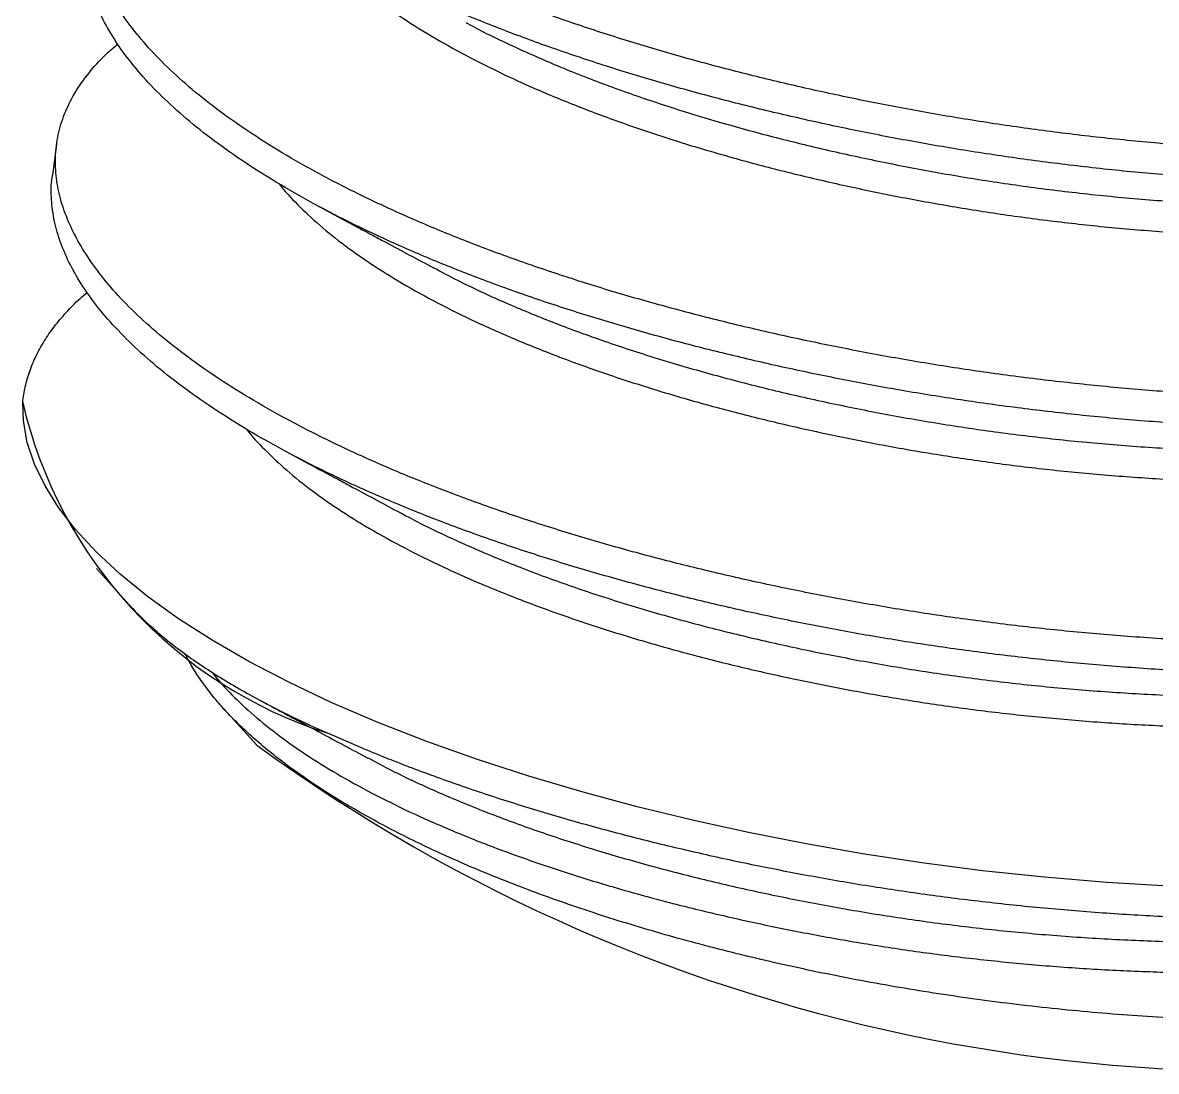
# Model space of a CAD drawing. Header units: inches. Extents: x 0.11 to 4.62, y 0.11 to 3.55.
# Drawn here: x 4.3494 to 4.4016, y 2.9469 to 2.9951 of the extents above; entities that cross this region are included whole.
import ezdxf

# ---------------------------------------------------------------- set-up
doc = ezdxf.new("R2010")
doc.units = ezdxf.units.IN
doc.header["$LTSCALE"] = 0.43009
doc.header["$MEASUREMENT"] = 0
doc.linetypes.add('SLD-Solid', pattern=[0])

msp = doc.modelspace()

# ---------------------------------------------------------------- linework, layer by layer
at = {"color": 7, "linetype": 'SLD-Solid', "lineweight": 25}
for p, q in [((4.3509911611, 2.9895273646), (4.3508024414, 2.9881188296)), ((4.3528215686, 2.9700310803), (4.3543472258, 2.9683538183)), ((4.3586950406, 2.9635739602), (4.3602101884, 2.9619082518))]:
    msp.add_line(p, q, dxfattribs=at)
at = {"color": 7, "linetype": 'SLD-Solid', "lineweight": 25, "flags": 128}
msp.add_lwpolyline([(4.4469938627, 2.9759371716), (4.4472400875, 2.9753626135), (4.4476025029, 2.974168587), (4.4478128518, 2.9729705082), (4.4478648903, 2.9717526184), (4.4477488239, 2.9705431616), (4.4474617504, 2.9693487331), (4.4470025185, 2.9681759291), (4.4463717931, 2.9670312299), (4.4455878161, 2.9659403739), (4.4446448905, 2.9648882487), (4.4435486954, 2.9638800312), (4.4423064105, 2.9629203965), (4.4409002674, 2.9619974685), (4.4393617843, 2.9611328229), (4.4377022667, 2.960329412), (4.4359338296, 2.9595894563), (4.4340691554, 2.9589144433), (4.4321496826, 2.9583127559), (4.4301086133, 2.9577568535), (4.4279436902, 2.9572481174), (4.4256613162, 2.9567907869), (4.423087444, 2.9563611978), (4.4203987092, 2.955999761), (4.4176573967, 2.9557145034), (4.4147191865, 2.9554944516), (4.4117075211, 2.9553545018), (4.4086407204, 2.9552958861), (4.4055378217, 2.9553188341), (4.4024181868, 2.9554225708), (4.3993011037, 2.9556053454), (4.3964278353, 2.9558432883), (4.3935873895, 2.9561441998), (4.3907933464, 2.956504755), (4.3880582647, 2.9569211626), (4.3853933293, 2.9573892757), (4.3828114821, 2.9579007301), (4.3802440059, 2.9584662633), (4.3777042514, 2.9590850982), (4.3752059245, 2.959755884), (4.3727190526, 2.9604902407), (4.3703040095, 2.9612737924), (4.3679749662, 2.9621032851), (4.3657454777, 2.9629749058), (4.3636282281, 2.9638843383), (4.3616692436, 2.9648097419), (4.3598394275, 2.9657622085), (4.3581471252, 2.9667366648), (4.3565991721, 2.9677278838), (4.3551767959, 2.9687488793), (4.3539132897, 2.9697762134), (4.352810694, 2.9708044541), (4.3518693419, 2.9718283771), (4.3510879449, 2.9728430425), (4.3504658421, 2.9738367664), (4.349982759, 2.974835964), (4.3496464101, 2.9758358901), (4.3494634272, 2.9768315397), (4.3494327156, 2.9776766695), (4.3494327156, 2.9776766695)], dxfattribs=at)
at = {"color": 7, "linetype": 'SLD-Solid', "lineweight": 25}
for centre, radius, start, end in [((4.3698485971, 2.9824301133), 0.020961952384957, 193.1067071435, 252.2787481758), ((4.4062744244, 3.0252020305), 0.0782816470484642, 233.9534498927, 283.8244904342)]:
    msp.add_arc(centre, radius, start, end, dxfattribs=at)
for points, knots in [([(4.451568087997664, 3.009640480581707), (4.451637720039307, 3.009483590059065), (4.451884820811369, 3.008926838190826), (4.452153108316472, 3.007970303191238), (4.452372329199513, 3.006764638799183), (4.452421969077584, 3.005553896402317), (4.452306469334103, 3.0043444012627), (4.452019236788356, 3.003149962437309), (4.451560044398278, 3.001977153925663), (4.450933064049645, 3.000839273767727), (4.450144348294537, 2.999741820863061), (4.44920142292228, 2.998689695842308), (4.448105223750282, 2.997681473753877), (4.44685547001733, 2.996716068001513), (4.445457739162403, 2.995798658930749), (4.44391920344018, 2.994933984540005), (4.442259600318883, 2.994130522177743), (4.440491046329935, 2.993390547099152), (4.438634928398066, 2.992718515101587), (4.436689517515497, 2.99210977625521), (4.43464570057739, 2.991553027875673), (4.43248062749462, 2.991044285173944), (4.43014079360927, 2.990575433739856), (4.427625270104302, 2.990155585285438), (4.424952080178929, 2.989796239348046), (4.422158581909084, 2.989505551663701), (4.419257248927223, 2.98928826138825), (4.416245591258137, 2.989148312417689), (4.413178797592204, 2.989089696631607), (4.410075894537663, 2.989112644511386), (4.406956240809806, 2.989216381202934), (4.403913243176958, 2.989394810797895), (4.400964576974939, 2.989639002000583), (4.398123996437517, 2.989939911171302), (4.395329787214937, 2.990300543581517), (4.39259439707487, 2.990716789171161), (4.389930337245691, 2.991185523963338), (4.387321781840345, 2.991702752295179), (4.384754098522682, 2.992268201277397), (4.382214200554291, 2.992887107842102), (4.379700439979143, 2.993562028267416), (4.37722810105497, 2.994292096803954), (4.374813019510924, 2.995075660972758), (4.372483958852349, 2.995905160505372), (4.370254469179654, 2.99677678183471), (4.368149818912436, 2.997680802871565), (4.366178972650499, 2.998611810077802), (4.364349153037031, 2.99956427786517), (4.362656837525766, 3.000538741593028), (4.361099578081739, 3.001535917710701), (4.359685709460881, 3.002550807806129), (4.358422146617875, 3.003578174511965), (4.357319487464815, 3.004606516450171), (4.356378041479005, 3.005630373519206), (4.355597772451084, 3.006644188756952), (4.354968619936312, 3.007650026204725), (4.354485472629554, 3.008649121245838), (4.354149114801558, 3.009649158610108), (4.35396499132391, 3.010650950368622), (4.353941957255404, 3.011649093836116), (4.354087283907744, 3.012637812604858), (4.354404383522205, 3.013605467313099), (4.354890838777012, 3.014547392440709), (4.355553157203897, 3.015450013406465), (4.356199899233098, 3.016162995247669), (4.356680193743461, 3.016557827003651), (4.356830232549239, 3.016681168170108)], [0, 0, 0, 0, 0.0059935921516934, 0.0212692492301415, 0.0367115571430655, 0.052582417294791, 0.0685773045486699, 0.0846696503057615, 0.1008318756728708, 0.1170356658513634, 0.1329628201940662, 0.1488749539651333, 0.1647448465828463, 0.1805457108503223, 0.1965358993868135, 0.2124009671298175, 0.228115662455492, 0.2436562185519687, 0.2590005342686019, 0.2739127381882683, 0.2889775605635637, 0.3042324293177271, 0.3196564804851005, 0.3363895497306077, 0.3532623901579759, 0.3699500174808059, 0.3873738037996869, 0.4048421852128145, 0.4223191138823409, 0.4397684358019999, 0.457154339315456, 0.4744417930510105, 0.4903636627541433, 0.5061458136508038, 0.5217638182225995, 0.5371948415976089, 0.5524189416941236, 0.5673984906671088, 0.5825763179335623, 0.5979322515780169, 0.6134445031872169, 0.6293752773595505, 0.6454180761228148, 0.6615458365357471, 0.6777306079571621, 0.6939438360936219, 0.7098674024776834, 0.7257632432717729, 0.7416043054685344, 0.7573640956708888, 0.7733003115753379, 0.7890996930421523, 0.8047376423877247, 0.8201911339570201, 0.8354388779778738, 0.8503945483621512, 0.8655503103669981, 0.8808866113955072, 0.8963818440966583, 0.9122981428934096, 0.9283294903716743, 0.9444489421511851, 0.9606286350287122, 0.9768400687454651, 0.9927650881857784, 1, 1, 1, 1]), ([(4.452110904535477, 3.003223694796228), (4.452086049406613, 3.003011417597961), (4.452014063581509, 3.002396616952489), (4.451710519694488, 3.001402378125564), (4.451212488231064, 3.000243899080792), (4.45053731799866, 2.999115975964057), (4.449703800168115, 2.998029957974859), (4.448761160082718, 2.997037337905468), (4.447742198143288, 2.996135456122453), (4.446600957438186, 2.99526425268362), (4.4452689359678, 2.994389974213773), (4.443730398472737, 2.993525306291664), (4.442070789333279, 2.992721845810188), (4.440302231185219, 2.991981873916393), (4.438446108896037, 2.991309844690867), (4.436500693694552, 2.990701108370361), (4.434456870744902, 2.990144362019343), (4.43229179580711, 2.98963562211871), (4.429995275135109, 2.989175453782399), (4.427573070703084, 2.988769051416467), (4.425032843620241, 2.988421287493807), (4.422400115476119, 2.988137717596979), (4.419687394196084, 2.987920893622021), (4.416924816427626, 2.987773586117465), (4.414127821295885, 2.987695520325577), (4.411311763931628, 2.987685686470825), (4.408474412704177, 2.9877433429338), (4.40561335148419, 2.987868277841797), (4.402743135232122, 2.988060251405834), (4.399878572038225, 2.988318330175666), (4.397051153353162, 2.988638376429775), (4.394274165676078, 2.989016996988435), (4.391573790270159, 2.989447726702294), (4.388939648239848, 2.989930218107079), (4.386355650762368, 2.990459104689096), (4.383794937926827, 2.991040878783165), (4.381250562572339, 2.991679503714749), (4.378737548656809, 2.992374489408995), (4.376271646962376, 2.99312464679173), (4.373882106621239, 2.993923031586648), (4.371582928474437, 2.994766209196337), (4.369400493715219, 2.995644936937348), (4.367344682388572, 2.996554029713062), (4.365423734482804, 2.9974881253248), (4.363634620202189, 2.998447777386991), (4.361975330732334, 2.999433745590096), (4.360455261744976, 3.000441126898632), (4.359082463683376, 3.001464747090769), (4.357869345513454, 3.00249297599258), (4.356817429115239, 3.003520538511302), (4.355931366965988, 3.004536297610268), (4.355201592279295, 3.005543869690972), (4.354618784959832, 3.006542654916796), (4.354180111431695, 3.007542482446932), (4.353884154146192, 3.008548375562935), (4.353761769502797, 3.009551831190133), (4.35374684896484, 3.010258398758876), (4.353822924146085, 3.01061966111824), (4.353830555355895, 3.010655899860176)], [0, 0, 0, 0, 0.0098819889541731, 0.028620375797043, 0.0474301407929247, 0.0662786222181583, 0.0851327510551286, 0.103614654812655, 0.119550826040941, 0.1354242001579926, 0.1541426031956653, 0.1727145361808481, 0.1911104391754297, 0.2093024903995184, 0.2272648179349128, 0.2447213180200211, 0.2623564868740668, 0.280214126438125, 0.2982698128880722, 0.3168300330957792, 0.3355389057838268, 0.354365483518878, 0.3732776012963514, 0.3922421946631428, 0.4108867794406235, 0.429517505068642, 0.4481024686265463, 0.466610237123763, 0.4853434267091198, 0.5039336239177387, 0.5223510855504027, 0.5405677796776219, 0.5585576022313472, 0.5760179534146338, 0.593625740090407, 0.6114587134566442, 0.6294926725301426, 0.6480339999483101, 0.6667274256276614, 0.6855421602045022, 0.7044461622333352, 0.7234064531278512, 0.7420505686050474, 0.7606845525523191, 0.7792764684562771, 0.7977948121574155, 0.8165423805752091, 0.835150453316961, 0.853589107288762, 0.8718301032432166, 0.8898471072199403, 0.9073179396169828, 0.9248980433081803, 0.9427060226785332, 0.9607179015719686, 0.9792399539104556, 0.997917530201174, 1, 1, 1, 1]), ([(4.450013607747921, 2.99847543809389), (4.450099068074177, 2.998283823727243), (4.450362878255109, 2.997692323285477), (4.450644062070451, 2.996701146730304), (4.450862227450282, 2.995495511961868), (4.450912159217033, 2.99428476137289), (4.450796579859269, 2.993075268467717), (4.450509368846556, 2.991880829037983), (4.45005017064677, 2.990708020689391), (4.449423191855407, 2.98957014048775), (4.448634475689653, 2.988472687594609), (4.447691550426637, 2.987420562570791), (4.446595351225482, 2.986412340483178), (4.445345597500324, 2.985446934730595), (4.443947866643291, 2.98452952565989), (4.442409330921629, 2.983664851269131), (4.440749727800184, 2.982861388906872), (4.438981173811276, 2.98212141382828), (4.437125055879395, 2.981449381830716), (4.435179644996828, 2.980840642984338), (4.433135828058721, 2.9802838946048), (4.43097075497595, 2.979775151903072), (4.428630921090601, 2.979306300468985), (4.426115397585633, 2.978886452014567), (4.423442207660261, 2.978527106077175), (4.420648709390416, 2.978236418392829), (4.417747376408554, 2.978019128117378), (4.414735718739468, 2.977879179146817), (4.411668925073536, 2.977820563360736), (4.408566022018994, 2.977843511240514), (4.405446368291138, 2.977947247932063), (4.402403370658289, 2.978125677527024), (4.39945470445627, 2.978369868729711), (4.396614123918847, 2.97867077790043), (4.393819914696269, 2.979031410310645), (4.391084524556201, 2.97944765590029), (4.388420464727023, 2.979916390692466), (4.385811909321677, 2.980433619024308), (4.383244226004013, 2.980999068006525), (4.380704328035622, 2.981617974571231), (4.378190567460474, 2.982292894996545), (4.375718228536302, 2.983022963533083), (4.373303146992256, 2.983806527701887), (4.37097408633368, 2.9846360272345), (4.368744596660986, 2.985507648563838), (4.366639946393767, 2.986411669600693), (4.364669100131831, 2.98734267680693), (4.362839280518362, 2.988295144594298), (4.361146965007098, 2.989269608322156), (4.359589705563071, 2.990266784439829), (4.358175836942213, 2.991281674535257), (4.356912274099207, 2.992309041241093), (4.355809614946147, 2.993337383179299), (4.354868168960336, 2.994361240248335), (4.354087899932415, 2.995375055486081), (4.353458747417644, 2.996380892933854), (4.352975600110885, 2.997379987974966), (4.35263924228289, 2.998380025339236), (4.352455118805242, 2.99938181709775), (4.352432084736734, 3.000379960565244), (4.352577411389077, 3.001368679333987), (4.352894511003536, 3.002336334042227), (4.353380966258344, 3.003278259169837), (4.354043284685228, 3.004180880135594), (4.354690026714429, 3.004893861976797), (4.355170321224792, 3.00528869373278), (4.355320360030571, 3.005412034899237)], [0, 0, 0, 0, 0.0073099794980413, 0.0225654066448446, 0.0379872639262893, 0.0538371059041736, 0.069810810732043, 0.0858818449964114, 0.1020226663274963, 0.1182049974246536, 0.1341110590417215, 0.1500021199792693, 0.1658509957044705, 0.1816309344953914, 0.197599946828501, 0.2134440040686944, 0.2291378880334812, 0.2446578633859716, 0.2599818582446221, 0.2748743135626789, 0.2899191852199576, 0.3051538515729699, 0.320557476286725, 0.3372683855134975, 0.3541188808196872, 0.3707844083036481, 0.388185119870038, 0.4056303674722848, 0.4230841510115868, 0.4405103643613251, 0.4578732432914291, 0.475137802823115, 0.4910385867991923, 0.5067998370018788, 0.522397158262751, 0.5378077459506746, 0.5530116843937348, 0.5679713955783855, 0.5831291224716414, 0.5984647198722032, 0.6139564282217517, 0.6298661048746201, 0.6458876577614744, 0.6619940597811761, 0.6781573973082677, 0.6943491538644703, 0.7102516322745196, 0.7261264218122835, 0.7419465052973747, 0.7576854244185776, 0.7736005355969406, 0.7893789935509097, 0.8049962331721998, 0.8204292592992224, 0.8356568103543859, 0.8505926745733363, 0.865728365426559, 0.8810443562111356, 0.8965190681911975, 0.9124142886385828, 0.9284244054056582, 0.9445225097952678, 0.960680775504113, 0.9768707400170034, 0.9927746695589859, 1, 1, 1, 1]), ([(4.450601032016809, 2.991954561525357), (4.450576176887946, 2.991742284327089), (4.45050419106284, 2.991127483681618), (4.450200647175819, 2.990133244854692), (4.449702615712396, 2.98897476580992), (4.449027445479993, 2.987846842693185), (4.448193927649447, 2.986760824703988), (4.44725128756405, 2.985768204634597), (4.44623232562462, 2.984866322851582), (4.445091084919517, 2.983995119412748), (4.443759063449131, 2.983120840942902), (4.442220525954069, 2.982256173020792), (4.440560916814611, 2.981452712539316), (4.438792358666552, 2.980712740645521), (4.436936236377369, 2.980040711419995), (4.434990821175884, 2.97943197509949), (4.432946998226233, 2.978875228748472), (4.430781923288441, 2.978366488847838), (4.428485402616441, 2.977906320511527), (4.426063198184415, 2.977499918145596), (4.423522971101572, 2.977152154222936), (4.420890242957451, 2.976868584326108), (4.418177521677416, 2.97665176035115), (4.415414943908957, 2.976504452846594), (4.412617948777217, 2.976426387054705), (4.409801891412959, 2.976416553199953), (4.406964540185508, 2.976474209662929), (4.404103478965522, 2.976599144570925), (4.401233262713454, 2.976791118134962), (4.398368699519557, 2.977049196904793), (4.395541280834494, 2.977369243158904), (4.392764293157409, 2.977747863717564), (4.39006391775149, 2.978178593431422), (4.387429775721181, 2.978661084836208), (4.3848457782437, 2.979189971418224), (4.382285065408158, 2.979771745512294), (4.37974069005367, 2.980410370443877), (4.377227676138141, 2.981105356138123), (4.374761774443708, 2.981855513520859), (4.372372234102571, 2.982653898315777), (4.370073055955769, 2.983497075925466), (4.36789062119655, 2.984375803666476), (4.365834809869902, 2.98528489644219), (4.363913861964136, 2.986218992053928), (4.36212474768352, 2.98717864411612), (4.360465458213667, 2.988164612319225), (4.358945389226307, 2.989171993627761), (4.357572591164708, 2.990195613819898), (4.356359472994786, 2.991223842721709), (4.35530755659657, 2.992251405240431), (4.35442149444732, 2.993267164339397), (4.353691719760627, 2.994274736420101), (4.353108912441164, 2.995273521645924), (4.352670238913028, 2.99627334917606), (4.352374281627523, 2.997279242292064), (4.352251896984129, 2.998282697919262), (4.352236976446171, 2.998989265488005), (4.352313051627417, 2.999350527847369), (4.352320682837227, 2.999386766589305)], [0, 0, 0, 0, 0.0098819889541731, 0.028620375797043, 0.0474301407929247, 0.0662786222181583, 0.0851327510551287, 0.1036146548126551, 0.1195508260409411, 0.1354242001579927, 0.1541426031956654, 0.1727145361808482, 0.1911104391754299, 0.2093024903995186, 0.2272648179349129, 0.2447213180200213, 0.262356486874067, 0.2802141264381252, 0.2982698128880724, 0.3168300330957795, 0.3355389057838271, 0.3543654835188782, 0.3732776012963517, 0.3922421946631431, 0.4108867794406238, 0.4295175050686423, 0.4481024686265467, 0.4666102371237634, 0.4853434267091202, 0.5039336239177391, 0.5223510855504032, 0.5405677796776224, 0.5585576022313478, 0.5760179534146344, 0.5936257400904076, 0.6114587134566447, 0.6294926725301432, 0.6480339999483107, 0.666727425627662, 0.6855421602045029, 0.7044461622333359, 0.7234064531278519, 0.742050568605048, 0.7606845525523198, 0.7792764684562778, 0.7977948121574163, 0.8165423805752098, 0.8351504533169618, 0.8535891072887628, 0.8718301032432174, 0.8898471072199411, 0.9073179396169836, 0.9248980433081812, 0.9427060226785341, 0.9607179015719693, 0.9792399539104565, 0.9979175302011749, 1, 1, 1, 1]), ([(4.362734693177441, 2.998999675042192), (4.362738329682201, 2.998994632406359), (4.362969993790617, 2.998673390496491), (4.363578986346243, 2.998033787953897), (4.364577963833458, 2.997083276456721), (4.365760047522427, 2.996139673931957), (4.367094711082436, 2.995208846485242), (4.368580892561863, 2.994296814642767), (4.370218116682985, 2.993404216168021), (4.372008942236488, 2.992531853157981), (4.373945304743827, 2.991686223816524), (4.376016951851202, 2.990873700730007), (4.378197567844434, 2.990104510131055), (4.380471162711386, 2.989383184096301), (4.382807113744009, 2.98871743783745), (4.385186735282869, 2.988109222692521), (4.387592025995124, 2.98755948328704), (4.390024513388624, 2.987065404610626), (4.392507150019298, 2.986620002502148), (4.39505541067298, 2.986230734079329), (4.397680780931962, 2.985898428680253), (4.400357208475269, 2.985629566900399), (4.403068567313134, 2.985427986957671), (4.405781264483527, 2.985297646371239), (4.408477501887528, 2.985239319500954), (4.411139910664098, 2.985252834412855), (4.413767140024399, 2.985338242898756), (4.416357637644278, 2.985495957225998), (4.418893627586349, 2.985726007495872), (4.421357692266719, 2.986027444072603), (4.423719999234073, 2.98639553694438), (4.425967737559202, 2.986826195098136), (4.428077628944229, 2.987311732683845), (4.430045412686563, 2.987846523817989), (4.431882701361863, 2.988428398677155), (4.433615144885069, 2.989071174992412), (4.435248113783839, 2.989786714181343), (4.436555390307768, 2.990439698713014), (4.437258595396525, 2.990876674205021), (4.437504064697345, 2.991029210172425)], [0, 0, 0, 0, 0.0004399300239815, 0.0280258114577471, 0.0559946641193752, 0.0842949126082672, 0.1123587204738436, 0.1406325089542719, 0.1690576161360352, 0.1975734384962952, 0.2266368770523553, 0.2556646998394933, 0.2845917814297206, 0.3133543522041827, 0.3418908260162927, 0.3696410565326419, 0.3970644222240972, 0.4241125967307175, 0.4508484883546231, 0.4783862111903974, 0.5063126731885456, 0.5345768095782745, 0.5631234210008648, 0.5918937305100654, 0.6203085347349447, 0.64881915347272, 0.6773638720320593, 0.7058805297947035, 0.7348227823842319, 0.7636079161514088, 0.7921740477170816, 0.8204621488673699, 0.8484167209552663, 0.875497861542351, 0.9022371519571681, 0.929246413762043, 0.9566353452114602, 0.9848626074222865, 1, 1, 1, 1]), ([(4.369835744126625, 2.995131213447889), (4.369851524237823, 2.995122227144522), (4.370437684477537, 2.994788426344873), (4.371745970688282, 2.994157225322002), (4.373762213907693, 2.99324648786096), (4.375939317490357, 2.992380862775598), (4.378235354503804, 2.991562127920084), (4.380638120492657, 2.990796915750794), (4.383125920043518, 2.99008945186042), (4.385678681416729, 2.989443321565142), (4.388275680895783, 2.988861165861412), (4.39090634748355, 2.988342020173952), (4.393582701471127, 2.98788390885812), (4.396320365549521, 2.987493530936219), (4.399124334968951, 2.987170913153544), (4.401977144529793, 2.986921544824128), (4.404858986059113, 2.986749471708649), (4.407748882102516, 2.986657924210423), (4.410625166644595, 2.98664894379193), (4.41346592756052, 2.986723416725538), (4.416249884139201, 2.986880818917541), (4.418955685090689, 2.987119961259158), (4.421567015994541, 2.987436314533666), (4.424056014536589, 2.987832184918337), (4.425924021066346, 2.988181919330402), (4.426918932594907, 2.988421764599691), (4.427167018329277, 2.988481571113193)], [0, 0, 0, 0, 0.0012586429341268, 0.0467529306225151, 0.0923231734404534, 0.1378542224120307, 0.1832315234177343, 0.2283428409163087, 0.2730798946838622, 0.3173398511560783, 0.3610266207965823, 0.4040519254925157, 0.4468110763840608, 0.4902331793492948, 0.5342661592111202, 0.5788170573752645, 0.6237856980920066, 0.6690658938321292, 0.714546861239793, 0.760114804049979, 0.805654608237363, 0.8510515869360432, 0.8961932091803856, 0.9409707476554575, 0.9852807862841803, 1, 1, 1, 1]), ([(4.448503735229252, 2.987206304823019), (4.448589195555509, 2.987014690456371), (4.44885300573644, 2.986423190014606), (4.449134189551782, 2.985432013459432), (4.449352354931614, 2.984226378690996), (4.449402286698365, 2.983015628102018), (4.449286707340601, 2.981806135196846), (4.448999496327888, 2.980611695767112), (4.448540298128101, 2.97943888741852), (4.447913319336739, 2.978301007216879), (4.447124603170985, 2.977203554323738), (4.446181677907969, 2.976151429299919), (4.445085478706813, 2.975143207212306), (4.443835724981655, 2.974177801459723), (4.442437994124623, 2.973260392389018), (4.440899458402961, 2.972395717998259), (4.439239855281515, 2.971592255636), (4.437471301292606, 2.970852280557409), (4.435615183360727, 2.970180248559844), (4.433669772478161, 2.969571509713467), (4.431625955540053, 2.969014761333929), (4.429460882457283, 2.968506018632201), (4.427121048571933, 2.968037167198113), (4.424605525066965, 2.967617318743696), (4.421932335141593, 2.967257972806303), (4.419138836871747, 2.966967285121958), (4.416237503889885, 2.966749994846507), (4.4132258462208, 2.966610045875945), (4.410159052554868, 2.966551430089864), (4.407056149500326, 2.966574377969643), (4.403936495772468, 2.966678114661191), (4.400893498139621, 2.966856544256153), (4.397944831937601, 2.96710073545884), (4.395104251400179, 2.967401644629558), (4.3923100421776, 2.967762277039774), (4.389574652037532, 2.968178522629418), (4.386910592208355, 2.968647257421595), (4.384302036803009, 2.969164485753437), (4.381734353485345, 2.969729934735653), (4.379194455516954, 2.970348841300359), (4.376680694941806, 2.971023761725673), (4.374208356017634, 2.971753830262212), (4.371793274473587, 2.972537394431015), (4.369464213815012, 2.973366893963628), (4.367234724142318, 2.974238515292966), (4.3651300738751, 2.975142536329821), (4.363159227613163, 2.976073543536059), (4.361329407999695, 2.977026011323427), (4.35963709248843, 2.978000475051285), (4.358079833044401, 2.978997651168958), (4.356665964423544, 2.980012541264386), (4.355402401580538, 2.981039907970221), (4.354299742427478, 2.982068249908428), (4.353358296441669, 2.983092106977463), (4.352578027413746, 2.98410592221521), (4.351948874898976, 2.985111759662982), (4.351465727592216, 2.986110854704095), (4.35112936976422, 2.987110892068364), (4.350945246286574, 2.988112683826879), (4.350922212218067, 2.989110827294372), (4.351067538870407, 2.990099546063115), (4.351384638484868, 2.991067200771355), (4.351871093739676, 2.992009125898966), (4.352533412166559, 2.992911746864722), (4.35318015419576, 2.993624728705926), (4.353660448706123, 2.994019560461909), (4.353810487511902, 2.994142901628365)], [0, 0, 0, 0, 0.0073099794980413, 0.0225654066448446, 0.0379872639262893, 0.0538371059041736, 0.069810810732043, 0.0858818449964114, 0.1020226663274963, 0.1182049974246536, 0.1341110590417215, 0.1500021199792693, 0.1658509957044705, 0.1816309344953914, 0.197599946828501, 0.2134440040686945, 0.2291378880334812, 0.2446578633859717, 0.2599818582446222, 0.274874313562679, 0.2899191852199576, 0.3051538515729699, 0.320557476286725, 0.3372683855134976, 0.3541188808196873, 0.3707844083036481, 0.388185119870038, 0.4056303674722849, 0.4230841510115869, 0.4405103643613252, 0.4578732432914292, 0.4751378028231151, 0.4910385867991923, 0.5067998370018789, 0.522397158262751, 0.5378077459506747, 0.5530116843937349, 0.5679713955783855, 0.5831291224716414, 0.5984647198722032, 0.6139564282217517, 0.6298661048746201, 0.6458876577614744, 0.6619940597811761, 0.6781573973082677, 0.6943491538644703, 0.7102516322745196, 0.7261264218122835, 0.7419465052973747, 0.7576854244185776, 0.7736005355969406, 0.7893789935509097, 0.8049962331721998, 0.8204292592992224, 0.8356568103543859, 0.8505926745733363, 0.865728365426559, 0.8810443562111356, 0.8965190681911974, 0.9124142886385826, 0.9284244054056582, 0.9445225097952678, 0.9606807755041129, 0.9768707400170032, 0.9927746695589859, 1, 1, 1, 1]), ([(4.449091159498141, 2.980685428254485), (4.449066304369278, 2.980473151056218), (4.448994318544172, 2.979858350410746), (4.44869077465715, 2.978864111583821), (4.448192743193728, 2.977705632539049), (4.447517572961324, 2.976577709422314), (4.446684055130778, 2.975491691433116), (4.445741415045381, 2.974499071363725), (4.444722453105951, 2.97359718958071), (4.443581212400848, 2.972725986141876), (4.442249190930463, 2.97185170767203), (4.4407106534354, 2.970987039749921), (4.439051044295943, 2.970183579268444), (4.437282486147883, 2.969443607374649), (4.435426363858699, 2.968771578149124), (4.433480948657214, 2.968162841828618), (4.431437125707565, 2.9676060954776), (4.429272050769772, 2.967097355576967), (4.426975530097772, 2.966637187240655), (4.424553325665746, 2.966230784874724), (4.422013098582903, 2.965883020952064), (4.419380370438781, 2.965599451055236), (4.416667649158748, 2.965382627080278), (4.413905071390289, 2.965235319575723), (4.411108076258548, 2.965157253783834), (4.408292018894291, 2.965147419929082), (4.40545466766684, 2.965205076392057), (4.402593606446853, 2.965330011300054), (4.399723390194786, 2.965521984864091), (4.396858827000889, 2.965780063633922), (4.394031408315826, 2.966100109888032), (4.39125442063874, 2.966478730446692), (4.388554045232822, 2.966909460160551), (4.385919903202512, 2.967391951565336), (4.383335905725032, 2.967920838147353), (4.380775192889489, 2.968502612241422), (4.378230817535002, 2.969141237173006), (4.375717803619473, 2.969836222867252), (4.373251901925038, 2.970586380249987), (4.370862361583902, 2.971384765044905), (4.368563183437099, 2.972227942654594), (4.366380748677882, 2.973106670395605), (4.364324937351235, 2.974015763171319), (4.362403989445467, 2.974949858783057), (4.360614875164853, 2.975909510845249), (4.358955585694998, 2.976895479048353), (4.357435516707638, 2.97790286035689), (4.356062718646038, 2.978926480549026), (4.354849600476117, 2.979954709450837), (4.353797684077901, 2.980982271969559), (4.352911621928651, 2.981998031068525), (4.352181847241958, 2.983005603149229), (4.351599039922496, 2.984004388375053), (4.351160366394359, 2.985004215905189), (4.350864409108854, 2.986010109021192), (4.35074202446546, 2.987013564648391), (4.350727103927502, 2.987720132217133), (4.350803179108747, 2.988081394576497), (4.350810810318559, 2.988117633318434)], [0, 0, 0, 0, 0.0098819889541738, 0.0286203757970438, 0.0474301407929254, 0.066278622218159, 0.0851327510551294, 0.1036146548126558, 0.1195508260409418, 0.1354242001579933, 0.154142603195666, 0.1727145361808488, 0.1911104391754304, 0.2093024903995191, 0.2272648179349135, 0.2447213180200218, 0.2623564868740675, 0.2802141264381258, 0.2982698128880729, 0.3168300330957799, 0.3355389057838276, 0.3543654835188786, 0.3732776012963521, 0.3922421946631435, 0.4108867794406241, 0.4295175050686427, 0.448102468626547, 0.4666102371237637, 0.4853434267091205, 0.5039336239177393, 0.5223510855504033, 0.5405677796776226, 0.5585576022313479, 0.5760179534146345, 0.5936257400904077, 0.6114587134566448, 0.6294926725301432, 0.6480339999483108, 0.666727425627662, 0.6855421602045029, 0.7044461622333359, 0.7234064531278517, 0.7420505686050479, 0.7606845525523196, 0.7792764684562776, 0.7977948121574161, 0.8165423805752096, 0.8351504533169616, 0.8535891072887626, 0.8718301032432171, 0.8898471072199408, 0.9073179396169833, 0.9248980433081807, 0.9427060226785337, 0.960717901571969, 0.979239953910456, 0.9979175302011745, 1, 1, 1, 1]), ([(4.361224820658772, 2.987730541771321), (4.361228457163532, 2.987725499135487), (4.361460121271949, 2.987404257225619), (4.362069113827575, 2.986764654683026), (4.36306809131479, 2.98581414318585), (4.364250175003758, 2.984870540661086), (4.365584838563769, 2.983939713214371), (4.367071020043195, 2.983027681371896), (4.368708244164317, 2.98213508289715), (4.37049906971782, 2.98126271988711), (4.372435432225159, 2.980417090545652), (4.374507079332534, 2.979604567459135), (4.376687695325765, 2.978835376860184), (4.378961290192717, 2.97811405082543), (4.38129724122534, 2.977448304566578), (4.383676862764201, 2.976840089421649), (4.386082153476456, 2.976290350016169), (4.388514640869956, 2.975796271339754), (4.39099727750063, 2.975350869231276), (4.393545538154312, 2.974961600808458), (4.396170908413294, 2.974629295409381), (4.3988473359566, 2.974360433629528), (4.401558694794465, 2.974158853686799), (4.404271391964858, 2.974028513100367), (4.406967629368859, 2.973970186230082), (4.40963003814543, 2.973983701141983), (4.412257267505731, 2.974069109627885), (4.414847765125611, 2.974226823955127), (4.41738375506768, 2.974456874225001), (4.419847819748051, 2.974758310801731), (4.422210126715404, 2.975126403673509), (4.424457865040533, 2.975557061827264), (4.426567756425562, 2.976042599412974), (4.428535540167894, 2.976577390547118), (4.430372828843193, 2.977159265406284), (4.432105272366401, 2.977802041721541), (4.43373824126517, 2.978517580910472), (4.435045517789098, 2.979170565442142), (4.435748722877857, 2.979607540934149), (4.435994192178676, 2.979760076901554)], [0, 0, 0, 0, 0.0004399300239815, 0.0280258114577472, 0.0559946641193753, 0.0842949126082673, 0.1123587204738437, 0.1406325089542721, 0.1690576161360354, 0.1975734384962955, 0.2266368770523556, 0.2556646998394936, 0.284591781429721, 0.3133543522041831, 0.3418908260162932, 0.3696410565326423, 0.3970644222240977, 0.424112596730718, 0.4508484883546237, 0.4783862111903979, 0.5063126731885462, 0.5345768095782751, 0.5631234210008654, 0.5918937305100661, 0.6203085347349454, 0.6488191534727208, 0.6773638720320602, 0.7058805297947044, 0.7348227823842328, 0.7636079161514097, 0.7921740477170826, 0.8204621488673709, 0.8484167209552673, 0.8754978615423521, 0.9022371519571692, 0.9292464137620441, 0.9566353452114613, 0.9848626074222877, 0.9999999999999999, 0.9999999999999999, 0.9999999999999999, 0.9999999999999999]), ([(4.363063094040912, 2.986679353602448), (4.363515268817602, 2.986437327873205), (4.364187522047024, 2.986077505551231), (4.364994523353978, 2.985645395630592), (4.365562281308882, 2.98534134294679), (4.366635905711545, 2.984766303614008), (4.367591055494382, 2.984254349778735), (4.368322073318174, 2.983862529160369)], [0, 0, 0, 0, 0.2583642561090566, 0.3841129901314636, 0.4578077907838725, 0.5850366340642591, 0.9999999999999999, 0.9999999999999999, 0.9999999999999999, 0.9999999999999999]), ([(4.368341880161825, 2.983866037014125), (4.368700525004373, 2.983672403836006), (4.369653834133046, 2.983157710037528), (4.371380302294791, 2.982359129295412), (4.373489739751153, 2.981473232256612), (4.375737937859633, 2.980633988781397), (4.378097726847285, 2.979845450543613), (4.380551978108162, 2.979113004453767), (4.383079712866548, 2.978440529677807), (4.385660445513907, 2.977830885761433), (4.388275804116714, 2.97728600790283), (4.390930903814025, 2.976800749220626), (4.393640703783907, 2.97638196566124), (4.3964183749673, 2.976029912783348), (4.39925280946292, 2.97574894021738), (4.402124842796349, 2.975543633018664), (4.405013941798108, 2.975417620840018), (4.407898669466028, 2.975373451751969), (4.410757152088936, 2.975412512565238), (4.413567774851106, 2.975534876883856), (4.416309149338589, 2.975739640620504), (4.4189627816688, 2.976023655278955), (4.421505592005547, 2.976386418814727), (4.423747456550257, 2.976778796760822), (4.425086007300928, 2.977081455743833), (4.425660339202771, 2.977211317618129)], [0, 0, 0, 0, 0.0274715548413893, 0.073021777821246, 0.1185816644585997, 0.164036199732693, 0.2092719631658963, 0.2541788099597526, 0.2986514305077126, 0.3425907351356648, 0.3859050224833409, 0.4286135261838049, 0.4717487391254487, 0.5155317985772503, 0.5598731159286697, 0.6046754460458456, 0.6498349933489428, 0.6952427430042587, 0.7407859790834735, 0.7863499393224251, 0.831819546820315, 0.8770811536577565, 0.9220242305732907, 0.9665429406168958, 1, 1, 1, 1]), ([(4.349432715593631, 2.977676669454325), (4.349467020374219, 2.977916555877236), (4.349535789667456, 2.978397445697198), (4.349745235016823, 2.979103898267944), (4.350033650837699, 2.979800709089065), (4.35040955725794, 2.980484631306008), (4.35087093009259, 2.981156544714231), (4.351423667149667, 2.981811801144616), (4.351933749974123, 2.982338983093999), (4.352289775558797, 2.982638855856243), (4.352402263737774, 2.982733602252014)], [0, 0, 0, 0, 0.1320408441321349, 0.2646965050878118, 0.3975833058957536, 0.5316631919722385, 0.665981758599577, 0.8015107519283795, 0.9372862653039197, 1, 1, 1, 1]), ([(4.359714948140104, 2.976461408500449), (4.359718584644864, 2.976456365864616), (4.35995024875328, 2.976135123954748), (4.360559241308906, 2.975495521412154), (4.36155821879612, 2.974545009914979), (4.36274030248509, 2.973601407390214), (4.3640749660451, 2.972670579943499), (4.365561147524526, 2.971758548101024), (4.367198371645649, 2.970865949626278), (4.36898919719915, 2.969993586616238), (4.370925559706491, 2.969147957274781), (4.372997206813865, 2.968335434188264), (4.375177822807097, 2.967566243589312), (4.377451417674049, 2.966844917554559), (4.379787368706672, 2.966179171295707), (4.382166990245532, 2.965570956150778), (4.384572280957787, 2.965021216745297), (4.387004768351287, 2.964527138068882), (4.389487404981962, 2.964081735960405), (4.392035665635643, 2.963692467537586), (4.394661035894624, 2.96336016213851), (4.397337463437932, 2.963091300358657), (4.400048822275797, 2.962889720415927), (4.402761519446191, 2.962759379829496), (4.40545775685019, 2.962701052959211), (4.408120165626761, 2.962714567871112), (4.410747394987062, 2.962799976357013), (4.413337892606942, 2.962957690684255), (4.415873882549011, 2.963187740954129), (4.418337947229382, 2.96348917753086), (4.420700254196736, 2.963857270402637), (4.422947992521864, 2.964287928556393), (4.425057883906893, 2.964773466142103), (4.427025667649225, 2.965308257276245), (4.428862956324525, 2.965890132135412), (4.430595399847732, 2.966532908450669), (4.432228368746502, 2.9672484476396), (4.43353564527043, 2.967901432171271), (4.434238850359189, 2.968338407663278), (4.434484319660007, 2.968490943630683)], [0, 0, 0, 0, 0.000439930023981, 0.0280258114577467, 0.0559946641193749, 0.0842949126082669, 0.1123587204738433, 0.1406325089542718, 0.1690576161360351, 0.1975734384962952, 0.2266368770523554, 0.2556646998394934, 0.2845917814297207, 0.313354352204183, 0.341890826016293, 0.3696410565326422, 0.3970644222240977, 0.424112596730718, 0.4508484883546237, 0.4783862111903979, 0.5063126731885462, 0.5345768095782752, 0.5631234210008655, 0.5918937305100662, 0.6203085347349457, 0.6488191534727211, 0.6773638720320604, 0.7058805297947047, 0.7348227823842332, 0.7636079161514101, 0.7921740477170829, 0.8204621488673713, 0.8484167209552678, 0.8754978615423525, 0.9022371519571697, 0.9292464137620446, 0.956635345211462, 0.9848626074222883, 1, 1, 1, 1]), ([(4.361553221522244, 2.975410220331577), (4.362005396298934, 2.975168194602333), (4.362677649528355, 2.974808372280359), (4.36348465083531, 2.97437626235972), (4.364052408790214, 2.974072209675918), (4.365126033192877, 2.973497170343137), (4.366081182975713, 2.972985216507863), (4.366812200799504, 2.972593395889497)], [0, 0, 0, 0, 0.2583642561090559, 0.3841129901314645, 0.4578077907838691, 0.5850366340642603, 0.9999999999999999, 0.9999999999999999, 0.9999999999999999, 0.9999999999999999]), ([(4.366825374029062, 2.972595031433303), (4.366928794426729, 2.972536848877963), (4.367608208459522, 2.972154622107872), (4.369022208244258, 2.97147815008156), (4.371064612392953, 2.970573909859004), (4.373260745693145, 2.969715003011185), (4.375574291156136, 2.968904075354156), (4.377991264406857, 2.968147361844602), (4.380490266835901, 2.967449024645805), (4.383051065564438, 2.966812428476601), (4.385653014228706, 2.966240234825886), (4.388289674535631, 2.965729936826063), (4.390974344186238, 2.96528209068791), (4.393722647454799, 2.964901744288512), (4.396535251247611, 2.964589942313661), (4.399393779982922, 2.964352069404344), (4.402278219937629, 2.964192048473112), (4.405167452906874, 2.964112940658849), (4.408039755972813, 2.964116606943788), (4.410873220836416, 2.964203754063876), (4.41364673334794, 2.964373632196506), (4.416338892161036, 2.964624997026377), (4.41893449907208, 2.964952663292013), (4.421402833629132, 2.965360557036568), (4.423141172577154, 2.965692326989883), (4.424016850528022, 2.965907664346857), (4.424151491627454, 2.965940773846145)], [0, 0, 0, 0, 0.0081718508291725, 0.0536844786186723, 0.0992556011415875, 0.1447700485876711, 0.1901135109062461, 0.2351742523446618, 0.2798447296393168, 0.3240230567181339, 0.3676142691019884, 0.4105313540784977, 0.45337039853422, 0.4968904016523458, 0.5410076598444489, 0.585628051130725, 0.6306504046339431, 0.6759677402218536, 0.7214687129187737, 0.7670392166103601, 0.8125640908914733, 0.8579288677791354, 0.9030214922135237, 0.9477339521131684, 0.9919637600290279, 1, 1, 1, 1]), ([(4.447581286979473, 2.969416294983614), (4.447556431850609, 2.969204017785346), (4.447484446025504, 2.968589217139874), (4.447180902138482, 2.967594978312949), (4.446682870675059, 2.966436499268177), (4.446007700442655, 2.965308576151442), (4.445174182612109, 2.964222558162244), (4.444231542526712, 2.963229938092853), (4.443212580587283, 2.962328056309839), (4.442071339882181, 2.961456852871005), (4.440739318411794, 2.960582574401159), (4.439200780916732, 2.95971790647905), (4.437541171777275, 2.958914445997573), (4.435772613629215, 2.958174474103778), (4.433916491340031, 2.957502444878252), (4.431971076138546, 2.956893708557746), (4.429927253188897, 2.956336962206729), (4.427762178251105, 2.955828222306095), (4.425465657579104, 2.955368053969784), (4.423043453147079, 2.954961651603853), (4.420503226064236, 2.954613887681193), (4.417870497920113, 2.954330317784365), (4.415157776640079, 2.954113493809407), (4.412395198871621, 2.953966186304851), (4.40959820373988, 2.953888120512962), (4.406782146375619, 2.953878286658209), (4.403944795148183, 2.953935943121188), (4.401083733928141, 2.954060878029171), (4.398213517676281, 2.954252851593262), (4.395348954481618, 2.954510930362894), (4.392521535799371, 2.954830976617736), (4.389744548111951, 2.95520959717371), (4.387044172743683, 2.955640326897352), (4.384410030576817, 2.956122818266655), (4.381826033612147, 2.956651704981919), (4.379265318827834, 2.957233478569626), (4.376720950913951, 2.957872105434552), (4.374207908330582, 2.958567083679838), (4.371742115315479, 2.959317269301466), (4.36935216559363, 2.960115547724197), (4.367054525744551, 2.960959125040292), (4.365094524857495, 2.961744892175607), (4.363934517735189, 2.96225693498955), (4.363468064002477, 2.962462833968341)], [0, 0, 0, 0, 0.0134237279196929, 0.0388780173141771, 0.0644292670381946, 0.0900331092935387, 0.1156446230124876, 0.1407505048981574, 0.16239825492522, 0.1839607011395316, 0.2093878444640282, 0.2346160223634341, 0.2596050805157432, 0.2843172257190768, 0.3087173134704093, 0.3324302834665572, 0.3563859577354059, 0.3806438369849685, 0.4051707438082152, 0.4303830110302517, 0.4557972082949076, 0.4813712965018703, 0.5070615825978451, 0.5328231517155575, 0.558150020060501, 0.5834580620889568, 0.6087039407633448, 0.6338449574007259, 0.6592921868226572, 0.6845451749062484, 0.7095635183869746, 0.7343091385950175, 0.7587465756741961, 0.7824647770154077, 0.8063832552387357, 0.830607627840001, 0.8551050201200509, 0.8802916233115367, 0.9056848373062382, 0.9312428377261913, 0.9569220993611879, 0.9826778239857041, 1, 1, 1, 1]), ([(4.35435178036113, 2.968357943552602), (4.354415111188047, 2.968285887690926), (4.35465397577366, 2.968014114932251), (4.355142211158949, 2.967543513191453), (4.355816154015556, 2.966946924255149), (4.356568616010566, 2.966350780375771), (4.357392293380079, 2.965756896005686), (4.358290348582297, 2.965165233209456), (4.359258741627409, 2.964578472970051), (4.360423531355896, 2.963928112528563), (4.361804323849003, 2.963218101288513), (4.362912941109507, 2.962714836168843), (4.363468064002477, 2.962462833968341)], [0, 0, 0, 0, 0.0350828777281985, 0.1323219269136613, 0.2302313970857499, 0.3282889012035313, 0.4274090176204397, 0.5266827398917157, 0.626650962582194, 0.7267767766076327, 0.8631877099522064, 1, 1, 1, 1]), ([(4.442575671975835, 2.961861384473615), (4.442550741447931, 2.961754497499152), (4.44243428099017, 2.961255185730725), (4.442085380934367, 2.960382672766298), (4.441481061236443, 2.959296270027491), (4.440813466938688, 2.95840344845587), (4.440173403170092, 2.957690151321541), (4.439581284078355, 2.957109917271022), (4.438930507723362, 2.956544169540351), (4.438048344141113, 2.95585921524867), (4.43687681317669, 2.955073229272696), (4.435397339990105, 2.95424063875273), (4.434010918320922, 2.953576755612569), (4.43278888773497, 2.953059491401377), (4.431715469138071, 2.952646478638834), (4.43059335411432, 2.952254497936219), (4.429137887975759, 2.95179362502927), (4.427303973053363, 2.951288015812748), (4.425111284507976, 2.950783782173688), (4.423098882595973, 2.950400245877542), (4.42131843295132, 2.950112967502005), (4.419716596509578, 2.949890773129141), (4.418073084774127, 2.949698443096012), (4.416385471162713, 2.949535998891062), (4.414660335079243, 2.949404616958116), (4.412896220336712, 2.949304540988841), (4.411101369375931, 2.949236727906473), (4.409302613445876, 2.949201953627411), (4.407508695605463, 2.949199066042947), (4.405719395132139, 2.949226601895985), (4.403913821296144, 2.949284804824334), (4.402089661231246, 2.949374008359711), (4.400254248496529, 2.949494322697037), (4.398406377275651, 2.949646139185735), (4.396554805509504, 2.949829174303721), (4.394716987842253, 2.950041648348494), (4.392900586374657, 2.950282013827724), (4.391104298779197, 2.950549616929474), (4.38931735891003, 2.950846168412396), (4.387537645184337, 2.951172256943248), (4.385772673524716, 2.951527113781119), (4.384021669557705, 2.951910303939651), (4.382293866846958, 2.952319563679623), (4.380612417269232, 2.952749491710922), (4.378983745676901, 2.953197226602236), (4.377405437635632, 2.953662114596578), (4.375861388760033, 2.95414886563058), (4.374349970595848, 2.954658279690367), (4.372878270191324, 2.955188506294985), (4.371445798588058, 2.955740090289729), (4.370060334990676, 2.956310570946405), (4.368758604468952, 2.956884080513861), (4.367541920238366, 2.957456767503374), (4.366404868798606, 2.958027661160788), (4.365317371154646, 2.958611222203916), (4.364278605477598, 2.959208203709282), (4.363293301389553, 2.959816485548218), (4.362361420632337, 2.960436512167918), (4.361487844496811, 2.961065661543199), (4.360680122377862, 2.961698407097408), (4.359940185680289, 2.962332144004461), (4.359266005920408, 2.962967095466535), (4.358654159288358, 2.963606821241354), (4.35810383983199, 2.964252099452581), (4.357620384205305, 2.96490044888857), (4.357214548651372, 2.965523126086174), (4.357005969842611, 2.965926767894134), (4.356908939430817, 2.966114541192276)], [0, 0, 0, 0, 0.0064629346267609, 0.0301909501501172, 0.0540218258836877, 0.0755575514648795, 0.0889869803675675, 0.1024164092702697, 0.1159205910019523, 0.1294247727337212, 0.1528358238418123, 0.1763456479183577, 0.1975876124682577, 0.2110189669040486, 0.2244503213400447, 0.237956460939419, 0.2514626005389749, 0.2748798598371301, 0.2984005661282393, 0.3196585136001887, 0.334533934658555, 0.349409355716564, 0.3643928186944677, 0.3793762816720184, 0.3944984905096059, 0.4096206993469025, 0.424856465802142, 0.4400922322572112, 0.4547358335088805, 0.469379434760539, 0.4841260643152162, 0.4988726938700235, 0.5137515179329822, 0.5286303419962057, 0.5436172828013586, 0.5586042236068766, 0.5732494387853521, 0.5878946539641875, 0.602642931745883, 0.6173912095279076, 0.6322733041898128, 0.6471551988190806, 0.6621507612542994, 0.6771463236891561, 0.6916193605495211, 0.7060923974095001, 0.7206711424440565, 0.7352498874782097, 0.7499644021595996, 0.7646789168406355, 0.7795045677443733, 0.7943302186478748, 0.8080301375071094, 0.8217300563662907, 0.8355195123825676, 0.8493089683989199, 0.8632130933036669, 0.8771172182086183, 0.891114976418028, 0.90511273462775, 0.9188133804791301, 0.9325140263308463, 0.9463042236619469, 0.9600944209933868, 0.9739995549618456, 0.9879046490683243, 0.9999999999999999, 0.9999999999999999, 0.9999999999999999, 0.9999999999999999]), ([(4.358153218686196, 2.965264063838264), (4.358173964185784, 2.965235088972487), (4.358421120513942, 2.964889890178695), (4.359047847042763, 2.964226364936365), (4.36004876192, 2.963275882982183), (4.361230319110714, 2.962332272428919), (4.362565123365854, 2.961401447127645), (4.364051266938663, 2.960489414707137), (4.365688501299782, 2.959596816388539), (4.367479324084994, 2.958724453336286), (4.369415687348465, 2.957878824006359), (4.371487334252332, 2.957066300916739), (4.373667950299829, 2.956297110318614), (4.375941545152357, 2.955575784283641), (4.378277496188787, 2.954910038024847), (4.38065711772666, 2.954301822879903), (4.383062408439173, 2.953752083474426), (4.385494895832604, 2.953258004798011), (4.387977532463297, 2.952812602689533), (4.390525793116974, 2.952423334266714), (4.393151163375957, 2.952091028867638), (4.395827590919263, 2.951822167087785), (4.398538949757127, 2.951620587145056), (4.401251646927522, 2.951490246558624), (4.403947884331521, 2.95143191968834), (4.406610293108093, 2.95144543460024), (4.409237522468394, 2.951530843086142), (4.411828020088273, 2.951688557413384), (4.414364010030343, 2.951918607683258), (4.416828074710714, 2.952220044259989), (4.419190381678066, 2.952588137131765), (4.421438120003196, 2.953018795285522), (4.423548011388225, 2.953504332871231), (4.425515795130557, 2.954039124005374), (4.427353083805857, 2.954620998864541), (4.429085527329064, 2.955263775179798), (4.430718496227834, 2.955979314368729), (4.432025772751762, 2.956632298900399), (4.432728977840521, 2.957069274392406), (4.432974447141339, 2.957221810359811)], [0, 0, 0, 0, 0.0025223644532161, 0.0300507748144731, 0.057961358540118, 0.0862026476792127, 0.1142079887837908, 0.1424228730399058, 0.1707887607473944, 0.1992451746418257, 0.228248063855331, 0.2572154115000604, 0.2860822278271483, 0.3147848760722367, 0.3432618983942959, 0.3709543154413177, 0.3983205486375918, 0.425312372303945, 0.4519925636824264, 0.4794729157769532, 0.5073411971537476, 0.5355464494278556, 0.5640335882401946, 0.592743959097521, 0.6210995653128006, 0.6495507864257192, 0.6780360363183057, 0.7064932838746848, 0.7353752395945579, 0.7641004038257284, 0.7926070221138413, 0.8208361892215018, 0.8487325221248619, 0.8757572431917644, 0.902440826280283, 0.9293938183137053, 0.9567256890065523, 0.9848941439236135, 1, 1, 1, 1]), ([(4.360381825407074, 2.96395990267734), (4.360721404672797, 2.963778142126861), (4.361281093524732, 2.963478567435197), (4.361974794356639, 2.963107120047869), (4.362542530273856, 2.962803079785657), (4.363616167499332, 2.962228033225269), (4.364571313415995, 2.961716081569173), (4.365302328280836, 2.961324262618625)], [0, 0, 0, 0, 0.2073471996815245, 0.3417461778597128, 0.4205104372514948, 0.5564913412710146, 1, 1, 1, 1]), ([(4.365317703121234, 2.961326919005255), (4.365771931879753, 2.961085580340014), (4.3668280231664, 2.960524462936698), (4.368671573408021, 2.95968359017792), (4.370803506207681, 2.95880442999939), (4.373069780209955, 2.957972520402156), (4.375445224408304, 2.957192212003447), (4.377911955192368, 2.956468642189882), (4.380449072301806, 2.955805551305302), (4.383036053647539, 2.95520569670751), (4.385656660579564, 2.954670215180801), (4.388319044925254, 2.954194428914445), (4.391038513214164, 2.953785893155343), (4.393825970542674, 2.953444253455018), (4.396667390510355, 2.953174516434007), (4.399543366534416, 2.952981040993377), (4.402433197716726, 2.952867326266228), (4.40531535348478, 2.952835738392253), (4.408167937247778, 2.952887485573955), (4.410969434783283, 2.953022431311553), (4.413698489217838, 2.953239553469634), (4.416337271254136, 2.9535352629978), (4.418861372021597, 2.953909856063626), (4.42096747696259, 2.954288169263035), (4.4221811455614, 2.954569284029817), (4.422636950658563, 2.954674859426357)], [0, 0, 0, 0, 0.0343840049437144, 0.0799435247989578, 0.12549520392151, 0.1709241570598133, 0.2161173543458145, 0.2609652877695776, 0.3053635073272803, 0.3492139752689324, 0.3924261988239596, 0.4351228642013935, 0.478362309751245, 0.522236529343218, 0.5666547090197733, 0.61151853061648, 0.6567233139600213, 0.7021593792572749, 0.7477135895306405, 0.7932710211030292, 0.8387167013853225, 0.8839373485170051, 0.9288230472802244, 0.9732688001633703, 0.9999999999999999, 0.9999999999999999, 0.9999999999999999, 0.9999999999999999])]:
    msp.add_open_spline(points, degree=3, knots=knots, dxfattribs=at)

doc.saveas('drawing.dxf')
